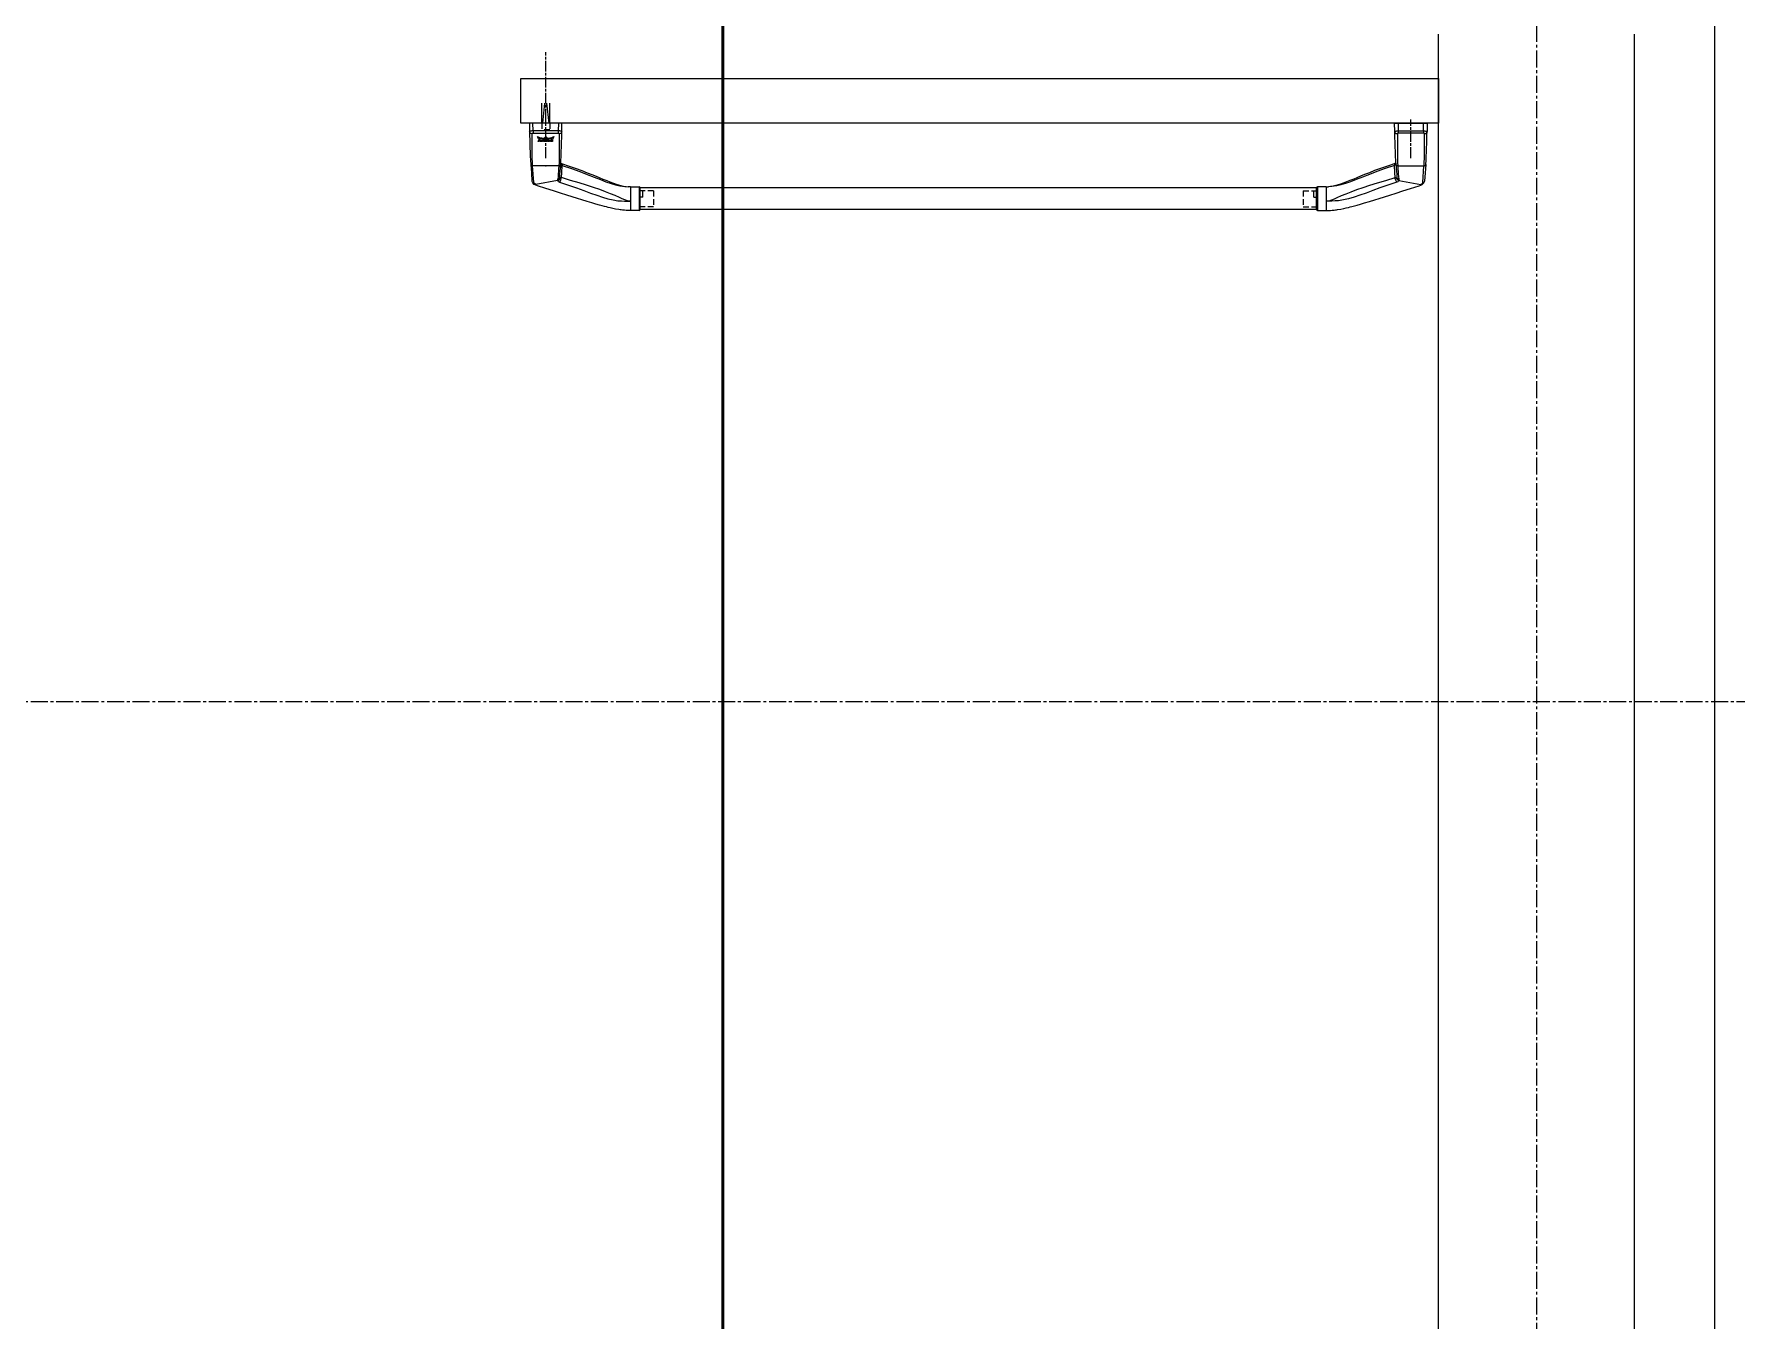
# Model space of a CAD drawing. Header units: millimetres. Extents: x -7155 to 483283, y -227682 to 148426.
# Drawn here: x 43914 to 45825, y 81505 to 82950 of the extents above; entities that cross this region are included whole.
import ezdxf

# ---------------------------------------------------------------- set-up
doc = ezdxf.new("R2010")
doc.units = ezdxf.units.MM
for name, pattern in [('CENTER2', [28.575, 19.05, -3.175, 3.175, -3.175]), ('CENTERLINE', [30, 12, -1.5, 3, -1.5, 12]), ('HIDDEN', [9.525, 6.35, -3.175])]:
    doc.linetypes.add(name, pattern=pattern)
doc.layers.add('АР_Двери_внутренние_антипаника', color=7, linetype='Continuous', lineweight=0)
doc.layers.add('АР_Тонкая', color=254, linetype='Continuous', lineweight=5)
for name, color, linetype, lineweight, true_color in [('АР_Оси_РД_100', 7, 'Continuous', 0, 0x525252), ('РД_Витраж_вн', 7, 'Continuous', 25, 0x148aff), ('РД_Оси_100', 7, 'Continuous', 0, 0x525252)]:
    doc.layers.add(name, color=color, linetype=linetype, lineweight=lineweight, true_color=true_color)

# ---------------------------------------------------------------- blocks, each defined once
blk = doc.blocks.new('СОШ_2200_АР_ОСИ_М100_28.05.24')
at = {"layer": 'АР_Оси_РД_100', "linetype": 'CENTER2'}
blk.add_line((119910, 82200), (-5954.958, 82200), dxfattribs=at)
blk.add_lwpolyline([(45530, 139938.679), (45600, 139538.679), (45600, -6163.457)], dxfattribs=at)

msp = doc.modelspace()

# ---------------------------------------------------------------- linework, layer by layer
at = {"color": 1, "lineweight": 50}
msp.add_lwpolyline([(29275, 90117.6), (28278, 90117.6), (28278, 71611), (44686.9, 71611), (44686.9, 90117.6)], dxfattribs=at)
at = {"layer": 'АР_Двери_внутренние_антипаника', "color": 18, "linetype": 'CENTERLINE', "true_color": 0x000000}
for p, q in [((44488, 82854), (44488, 82929.7)), ((44488, 82810.8), (44488, 82854)), ((45459, 82810.8), (45459, 82854))]:
    msp.add_line(p, q, dxfattribs=at)
at = {"layer": 'АР_Двери_внутренние_антипаника', "color": 18, "true_color": 0x000000}
for p, q in [((44460, 82850), (44460, 82900)), ((44460, 82900), (45490, 82900)), ((45490, 82900), (45490, 82850)), ((45490, 82850), (44460, 82850))]:
    msp.add_line(p, q, dxfattribs=at)
at = {"layer": 'АР_Двери_внутренние_антипаника', "color": 18, "linetype": 'Continuous', "true_color": 0x000000}
for p, q in [((44483.5, 82850), (44483.5, 82872.2)), ((44486.6, 82872.2), (44484.3, 82850)), ((44491.7, 82850), (44489.4, 82872.2)), ((44492.5, 82850), (44492.5, 82872.2)), ((44506.2, 82850), (44469.8, 82850)), ((44469.8, 82850), (44469.9, 82840.6)), ((44473.9, 82841.3), (44473.7, 82850)), ((44502.3, 82850), (44502.1, 82841.3)), ((44506.1, 82840.6), (44506.2, 82850)), ((45440.7, 82850), (45477.2, 82850)), ((45440.9, 82840.6), (45440.7, 82850)), ((45444.7, 82850), (45444.9, 82841.3)), ((45473.1, 82841.3), (45473.3, 82850)), ((45477.2, 82850), (45477.1, 82840.6)), ((44470.1, 82840.8), (44469.9, 82840.6)), ((44470.1, 82839.7), (44469.9, 82840.6)), ((44470.9, 82841), (44470.1, 82840.8)), ((44470.4, 82839.2), (44470.1, 82839.7)), ((44470.7, 82838.8), (44470.4, 82839.2)), ((44471.2, 82838.5), (44470.7, 82838.8)), ((44471.6, 82841.1), (44470.9, 82841)), ((44471.7, 82838.3), (44471.2, 82838.5)), ((44472.3, 82841.2), (44471.6, 82841.1)), ((44472.8, 82838.1), (44471.7, 82838.3)), ((44473.1, 82841.2), (44472.3, 82841.2)), ((44472.8, 82838.1), (44472.9, 82838.4)), ((44472.8, 82834.5), (44472.8, 82838.1)), ((44472.8, 82830.4), (44472.8, 82834.5)), ((44472.8, 82826.6), (44472.8, 82830.4)), ((44472.9, 82838.4), (44473.1, 82838.6)), ((44473.9, 82841.3), (44473.1, 82841.2)), ((44473.1, 82838.6), (44473.4, 82838.7)), ((44473.4, 82838.7), (44473.6, 82838.7)), ((44473.6, 82838.7), (44473.9, 82838.7)), ((44502.1, 82841.3), (44473.9, 82841.3)), ((44473.9, 82841.3), (44473.9, 82838.7)), ((44473.9, 82838.7), (44502.1, 82838.7)), ((44478.8, 82834.9), (44481, 82834)), ((44478.8, 82834.9), (44478.8, 82834.7)), ((44480.4, 82831.6), (44478.8, 82834.7)), ((44478.8, 82834.7), (44481, 82833.8)), ((44479.6, 82829.7), (44480.3, 82831.4)), ((44479.6, 82829.5), (44480.3, 82831.2)), ((44480.3, 82831.4), (44480.3, 82831.2)), ((44480.3, 82831.4), (44481.8, 82831.4)), ((44480.3, 82831.2), (44481.8, 82831.2)), ((44481.5, 82831.6), (44480.4, 82831.6)), ((44480.6, 82830.1), (44480.8, 82830.7)), ((44481.4, 82830.3), (44480.6, 82830.3)), ((44481.5, 82830.1), (44480.6, 82830.1)), ((44482.6, 82832.6), (44480.8, 82833.1)), ((44480.8, 82833.1), (44481.5, 82831.6)), ((44480.8, 82830.7), (44481.3, 82830.7)), ((44480.9, 82833), (44481.5, 82831.8)), ((44481, 82834), (44483.5, 82833.4)), ((44481, 82833.8), (44483.5, 82833.2)), ((44481.3, 82830.7), (44481.5, 82830.1)), ((44481.5, 82831.8), (44481.5, 82831.6)), ((44481.8, 82831.4), (44481.8, 82831.2)), ((44481.8, 82831.4), (44482.5, 82829.7)), ((44481.8, 82831.2), (44482.5, 82829.5)), ((44484.5, 82832.3), (44482.6, 82832.6)), ((44482.9, 82831.4), (44482.9, 82831.2)), ((44482.9, 82831.4), (44484.2, 82831.4)), ((44482.9, 82829.5), (44482.9, 82831.2)), ((44482.9, 82831.2), (44484.2, 82831.2)), ((44483.5, 82833.4), (44486.1, 82833.1)), ((44483.5, 82833.2), (44486.1, 82832.9)), ((44483.9, 82830.7), (44483.7, 82830.7)), ((44483.7, 82830.7), (44483.7, 82829.5)), ((44484.4, 82829.5), (44483.9, 82830.7)), ((44484.2, 82831.4), (44484.2, 82831.2)), ((44484.2, 82831.4), (44484.6, 82830.5)), ((44484.2, 82831.2), (44484.6, 82830.2)), ((44486.5, 82832.1), (44484.5, 82832.3)), ((44484.6, 82830.5), (44484.6, 82830.2)), ((44484.6, 82830.5), (44484.9, 82830.5)), ((44484.6, 82830.2), (44484.9, 82830.2)), ((44484.9, 82830.5), (44485.2, 82831.4)), ((44484.9, 82830.2), (44485.2, 82831.2)), ((44484.9, 82830.5), (44484.9, 82830.2)), ((44485.5, 82830.7), (44485, 82829.5)), ((44485.2, 82831.4), (44485.2, 82831.2)), ((44485.2, 82831.4), (44486.5, 82831.4)), ((44485.2, 82831.2), (44486.5, 82831.2)), ((44485.8, 82830.7), (44485.5, 82830.7)), ((44485.8, 82829.5), (44485.8, 82830.7)), ((44486.1, 82833.1), (44488, 82835)), ((44486.1, 82832.9), (44488, 82834.8)), ((44486.1, 82833.1), (44486.1, 82832.9)), ((44488, 82833.5), (44486.5, 82832.1)), ((44486.5, 82831.4), (44486.5, 82831.2)), ((44486.5, 82831.2), (44486.5, 82829.5)), ((44487, 82829.7), (44487.5, 82830.3)), ((44487, 82829.5), (44487.6, 82830.2)), ((44487.1, 82831.1), (44487.2, 82831.2)), ((44487.1, 82831), (44487.1, 82831.1)), ((44487.1, 82830.9), (44487.1, 82831)), ((44487.1, 82830.8), (44487.2, 82830.9)), ((44487.1, 82830.7), (44487.1, 82830.8)), ((44487.1, 82830.8), (44487.1, 82830.8)), ((44487.1, 82830.6), (44487.1, 82830.7)), ((44487.2, 82830.5), (44487.1, 82830.6)), ((44487.2, 82831.2), (44487.3, 82831.2)), ((44487.2, 82830.9), (44487.3, 82831)), ((44487.3, 82830.4), (44487.2, 82830.5)), ((44487.3, 82831.2), (44487.4, 82831.3)), ((44487.3, 82831), (44487.4, 82831.1)), ((44487.4, 82830.3), (44487.3, 82830.4)), ((44487.4, 82831.3), (44487.5, 82831.4)), ((44487.4, 82831.1), (44487.5, 82831.1)), ((44487.5, 82830.3), (44487.4, 82830.3)), ((44487.5, 82831.4), (44487.7, 82831.4)), ((44487.5, 82831.1), (44487.7, 82831.2)), ((44487.6, 82830.2), (44487.5, 82830.3)), ((44487.7, 82831.4), (44487.8, 82831.4)), ((44487.7, 82831.2), (44487.8, 82831.2)), ((44487.8, 82831.4), (44488, 82831.4)), ((44487.8, 82831.2), (44488, 82831.2)), ((44487.9, 82830.7), (44488, 82830.8)), ((44487.9, 82830.7), (44487.9, 82830.6)), ((44487.9, 82830.6), (44487.9, 82830.7)), ((44487.9, 82830.7), (44487.9, 82830.7)), ((44488, 82830.6), (44487.9, 82830.6)), ((44487.9, 82830.6), (44487.9, 82830.6)), ((44488.4, 82830.2), (44487.9, 82829.5)), ((44488, 82835), (44489.9, 82833.1)), ((44488, 82835), (44488, 82834.8)), ((44488, 82834.8), (44489.9, 82832.9)), ((44489.5, 82832.1), (44488, 82833.5)), ((44488, 82831.4), (44489.5, 82831.4)), ((44488, 82831.4), (44488, 82831.2)), ((44488, 82831.2), (44489.5, 82831.2)), ((44488, 82830.8), (44488.1, 82830.9)), ((44488, 82830.7), (44488, 82830.8)), ((44488, 82830.8), (44488, 82830.8)), ((44488, 82830.8), (44488, 82830.8)), ((44488, 82830.8), (44488, 82830.8)), ((44488, 82830.8), (44488, 82830.8)), ((44488.1, 82830.7), (44488, 82830.7)), ((44488, 82830.5), (44488, 82830.6)), ((44488.1, 82830.5), (44488, 82830.5)), ((44488, 82830.5), (44488, 82830.5)), ((44488.1, 82830.9), (44488.1, 82830.9)), ((44488.1, 82830.9), (44488.2, 82830.9)), ((44488.2, 82830.7), (44488.1, 82830.7)), ((44488.1, 82830.7), (44488.1, 82830.7)), ((44488.2, 82830.5), (44488.1, 82830.5)), ((44488.1, 82830.5), (44488.1, 82830.5)), ((44488.2, 82830.9), (44488.9, 82830.9)), ((44488.2, 82830.9), (44488.2, 82830.9)), ((44488.9, 82830.7), (44488.2, 82830.7)), ((44488.2, 82830.7), (44488.2, 82830.5)), ((44488.2, 82830.7), (44488.2, 82830.7)), ((44488.9, 82830.5), (44488.2, 82830.5)), ((44488.2, 82830.5), (44488.2, 82830.5)), ((44488.9, 82830.2), (44488.4, 82830.2)), ((44488.9, 82830.9), (44488.9, 82830.5)), ((44488.9, 82829.5), (44488.9, 82830.2)), ((44491.5, 82832.3), (44489.5, 82832.1)), ((44489.5, 82831.4), (44489.5, 82831.2)), ((44489.5, 82831.2), (44489.5, 82829.5)), ((44489.9, 82833.1), (44492.5, 82833.4)), ((44489.9, 82832.9), (44492.5, 82833.2)), ((44489.9, 82833.1), (44489.9, 82832.9)), ((44490.1, 82831.1), (44490.2, 82831.2)), ((44490.1, 82831), (44490.1, 82831.1)), ((44490.1, 82830.9), (44490.1, 82831)), ((44490.1, 82830.8), (44490.2, 82830.9)), ((44490.1, 82830.9), (44490.1, 82830.7)), ((44490.1, 82830.7), (44490.1, 82830.8)), ((44490.1, 82830.8), (44490.1, 82830.8)), ((44490.1, 82830), (44490.1, 82830.7)), ((44490.1, 82829.9), (44490.1, 82830)), ((44490.1, 82829.8), (44490.1, 82829.9)), ((44490.2, 82831.2), (44490.3, 82831.2)), ((44490.2, 82830.9), (44490.3, 82831)), ((44490.3, 82831.2), (44490.4, 82831.3)), ((44490.3, 82831), (44490.4, 82831.1)), ((44490.4, 82831.3), (44490.5, 82831.4)), ((44490.4, 82831.1), (44490.5, 82831.1)), ((44490.5, 82831.4), (44490.7, 82831.4)), ((44490.5, 82831.1), (44490.7, 82831.2)), ((44490.7, 82831.4), (44490.8, 82831.4)), ((44490.7, 82831.2), (44490.8, 82831.2)), ((44490.8, 82831.4), (44491, 82831.4)), ((44490.8, 82831.2), (44491, 82831.2)), ((44490.8, 82830.6), (44490.8, 82830.7)), ((44490.8, 82830.7), (44490.8, 82830.7)), ((44490.8, 82830.7), (44490.9, 82830.7)), ((44490.8, 82830.1), (44490.8, 82830.6)), ((44490.8, 82830.3), (44490.8, 82830.1)), ((44490.8, 82830.2), (44490.8, 82830.3)), ((44490.9, 82830.2), (44490.8, 82830.2)), ((44490.8, 82830.2), (44490.8, 82830.2)), ((44490.8, 82830), (44490.8, 82830.1)), ((44490.9, 82829.9), (44490.8, 82830)), ((44490.8, 82830), (44490.8, 82830)), ((44490.9, 82830.7), (44490.9, 82830.8)), ((44490.9, 82830.8), (44491, 82830.8)), ((44490.9, 82830.1), (44490.9, 82830.2)), ((44491, 82830.1), (44490.9, 82830.1)), ((44491, 82829.9), (44490.9, 82829.9)), ((44490.9, 82829.9), (44490.9, 82829.9)), ((44491, 82831.4), (44491, 82831.2)), ((44491, 82831.4), (44491.6, 82831.4)), ((44491, 82831.2), (44491.6, 82831.2)), ((44491, 82830.8), (44491.1, 82830.8)), ((44491.1, 82830.1), (44491, 82830.1)), ((44491, 82830.1), (44491, 82830.1)), ((44491.1, 82829.8), (44491, 82829.9)), ((44491, 82829.9), (44491, 82829.9)), ((44491.1, 82830.8), (44491.2, 82830.9)), ((44491.1, 82830.8), (44491.1, 82830.8)), ((44491.2, 82830.1), (44491.1, 82830.1)), ((44491.1, 82830.1), (44491.1, 82830.1)), ((44491.1, 82829.8), (44491.1, 82829.8)), ((44491.2, 82830.9), (44491.4, 82830.9)), ((44491.2, 82830.1), (44491.2, 82829.8)), ((44491.4, 82830.1), (44491.2, 82830.1)), ((44491.4, 82830.9), (44491.5, 82830.8)), ((44491.4, 82830.1), (44491.4, 82829.8)), ((44491.5, 82830.1), (44491.4, 82830.1)), ((44493.4, 82832.6), (44491.5, 82832.3)), ((44491.5, 82830.8), (44491.5, 82830.8)), ((44491.5, 82830.8), (44491.6, 82830.8)), ((44491.6, 82830.1), (44491.5, 82830.1)), ((44491.6, 82829.8), (44491.5, 82829.8)), ((44491.6, 82831.4), (44491.6, 82831.2)), ((44491.6, 82831.4), (44491.8, 82831.4)), ((44491.6, 82831.2), (44491.8, 82831.2)), ((44491.6, 82830.8), (44491.7, 82830.8)), ((44491.7, 82830.1), (44491.6, 82830.1)), ((44491.6, 82830.1), (44491.6, 82830.1)), ((44491.7, 82829.9), (44491.6, 82829.9)), ((44491.6, 82829.9), (44491.6, 82829.8)), ((44491.7, 82830.8), (44491.7, 82830.8)), ((44491.7, 82830.8), (44491.7, 82830.7)), ((44491.7, 82830.7), (44491.8, 82830.7)), ((44491.8, 82830.2), (44491.7, 82830.2)), ((44491.7, 82830.2), (44491.7, 82830.1)), ((44491.8, 82830), (44491.7, 82829.9)), ((44491.7, 82829.9), (44491.7, 82829.9)), ((44491.8, 82831.4), (44492, 82831.4)), ((44491.8, 82831.2), (44492, 82831.2)), ((44491.8, 82830.7), (44491.8, 82830.7)), ((44491.8, 82830.7), (44491.8, 82830.6)), ((44491.8, 82830.6), (44491.8, 82830.1)), ((44491.8, 82830.3), (44491.8, 82830.2)), ((44491.8, 82830.2), (44491.8, 82830.2)), ((44491.8, 82830.1), (44491.8, 82830)), ((44491.8, 82830), (44491.8, 82830)), ((44492, 82831.4), (44492.1, 82831.3)), ((44492, 82831.2), (44492.1, 82831.1)), ((44492.1, 82831.3), (44492.3, 82831.3)), ((44492.1, 82831.1), (44492.3, 82831)), ((44492.3, 82831.3), (44492.4, 82831.2)), ((44492.3, 82831), (44492.4, 82831)), ((44492.4, 82831.2), (44492.5, 82831.1)), ((44492.4, 82831), (44492.5, 82830.9)), ((44492.5, 82833.4), (44495, 82834)), ((44492.5, 82833.2), (44495, 82833.8)), ((44492.5, 82831.1), (44492.5, 82831)), ((44492.5, 82831), (44492.6, 82830.9)), ((44492.5, 82830.9), (44492.5, 82830.8)), ((44492.5, 82830.8), (44492.6, 82830.7)), ((44492.6, 82830), (44492.5, 82829.9)), ((44492.5, 82829.9), (44492.5, 82829.8)), ((44492.6, 82830.9), (44492.6, 82830.7)), ((44492.6, 82830.7), (44492.6, 82830)), ((44493.1, 82831.1), (44493.2, 82831.2)), ((44493.1, 82831), (44493.1, 82831.1)), ((44493.1, 82830.9), (44493.1, 82831)), ((44493.1, 82830.9), (44493.1, 82830.7)), ((44493.1, 82830.8), (44493.2, 82830.9)), ((44493.1, 82830.7), (44493.1, 82830.8)), ((44493.1, 82830.8), (44493.1, 82830.8)), ((44493.1, 82830), (44493.1, 82830.7)), ((44493.1, 82829.9), (44493.1, 82830)), ((44493.1, 82829.8), (44493.1, 82829.9)), ((44493.2, 82831.2), (44493.3, 82831.2)), ((44493.2, 82830.9), (44493.3, 82831)), ((44493.3, 82831.2), (44493.4, 82831.3)), ((44493.3, 82831), (44493.4, 82831.1)), ((44495.2, 82833.1), (44493.4, 82832.6)), ((44493.4, 82831.3), (44493.6, 82831.4)), ((44493.4, 82831.1), (44493.6, 82831.1)), ((44493.6, 82831.4), (44493.7, 82831.4)), ((44493.6, 82831.1), (44493.7, 82831.2)), ((44493.7, 82831.4), (44493.9, 82831.4)), ((44493.7, 82831.2), (44493.9, 82831.2)), ((44493.7, 82830.6), (44493.7, 82830.7)), ((44493.7, 82830.7), (44493.8, 82830.7)), ((44493.7, 82830.1), (44493.7, 82830.6)), ((44493.7, 82830.3), (44493.7, 82830.1)), ((44493.7, 82830.2), (44493.7, 82830.3)), ((44493.8, 82830.2), (44493.7, 82830.2)), ((44493.7, 82830), (44493.7, 82830.1)), ((44493.8, 82830), (44493.7, 82830)), ((44493.8, 82830.7), (44493.9, 82830.8)), ((44493.8, 82830.7), (44493.8, 82830.7)), ((44493.8, 82830.1), (44493.8, 82830.2)), ((44493.8, 82830.2), (44493.8, 82830.2)), ((44493.9, 82830.1), (44493.8, 82830.1)), ((44493.8, 82829.9), (44493.8, 82830)), ((44493.9, 82829.9), (44493.8, 82829.9)), ((44493.8, 82829.9), (44493.8, 82829.9)), ((44493.9, 82831.4), (44494, 82831.4)), ((44493.9, 82831.2), (44494, 82831.2)), ((44493.9, 82830.8), (44493.9, 82830.8)), ((44493.9, 82830.8), (44494, 82830.8)), ((44494, 82830.1), (44493.9, 82830.1)), ((44493.9, 82830.1), (44493.9, 82830.1)), ((44494, 82829.8), (44493.9, 82829.9)), ((44493.9, 82829.9), (44493.9, 82829.9)), ((44494, 82831.4), (44495.6, 82831.4)), ((44494, 82831.4), (44494, 82831.2)), ((44494, 82831.2), (44495.6, 82831.2)), ((44494, 82830.8), (44494.1, 82830.8)), ((44494.1, 82830.1), (44494, 82830.1)), ((44494.1, 82829.8), (44494, 82829.8)), ((44494.1, 82830.9), (44494.8, 82830.9)), ((44494.1, 82830.8), (44494.1, 82830.9)), ((44494.8, 82830.1), (44494.1, 82830.1)), ((44494.1, 82830.1), (44494.1, 82829.8)), ((44494.1, 82830.1), (44494.1, 82830.1)), ((44494.5, 82831.6), (44495.2, 82833.1)), ((44494.5, 82831.8), (44495.1, 82833)), ((44494.5, 82831.8), (44494.5, 82831.6)), ((44495.6, 82831.6), (44494.5, 82831.6)), ((44494.8, 82830.9), (44494.8, 82829.8)), ((44495, 82834), (44497.2, 82834.9)), ((44495, 82833.8), (44497.2, 82834.7)), ((44497.2, 82834.7), (44495.6, 82831.6)), ((44495.6, 82831.4), (44495.6, 82831.2)), ((44495.6, 82831.2), (44495.6, 82829.5)), ((44497.2, 82834.9), (44497.2, 82834.7)), ((44502.1, 82841.3), (44502.1, 82838.7)), ((44502.9, 82841.2), (44502.1, 82841.3)), ((44502.1, 82838.7), (44502.4, 82838.7)), ((44502.4, 82838.7), (44502.6, 82838.7)), ((44502.6, 82838.7), (44502.7, 82838.6)), ((44502.7, 82838.6), (44502.9, 82838.6)), ((44503.7, 82841.2), (44502.9, 82841.2)), ((44502.9, 82838.6), (44503.1, 82838.4)), ((44503.1, 82838.4), (44503.2, 82838.1)), ((44504.3, 82838.3), (44503.2, 82838.1)), ((44503.2, 82838.1), (44503.2, 82834.5)), ((44503.2, 82834.5), (44503.2, 82830.2)), ((44503.2, 82830.2), (44503.2, 82826.4)), ((44504.4, 82841.1), (44503.7, 82841.2)), ((44504.8, 82838.5), (44504.3, 82838.3)), ((44505, 82841), (44504.4, 82841.1)), ((44505.3, 82838.8), (44504.8, 82838.5)), ((44504.9, 82805.1), (44506.1, 82836.3)), ((44505.9, 82840.8), (44505, 82841)), ((44505.6, 82839.2), (44505.3, 82838.8)), ((44505.9, 82839.7), (44505.6, 82839.2)), ((44506.1, 82840.6), (44505.9, 82840.8)), ((44506.1, 82840.6), (44505.9, 82839.7)), ((44506.1, 82838.5), (44506.1, 82840.6)), ((44506.1, 82836.3), (44506.1, 82838.5)), ((45440.9, 82840.6), (45441.1, 82840.8)), ((45440.9, 82838.5), (45440.9, 82840.6)), ((45440.9, 82840.6), (45441.1, 82839.7)), ((45440.9, 82836.3), (45440.9, 82838.5)), ((45442.1, 82805.1), (45440.9, 82836.3)), ((45441.1, 82840.8), (45442, 82841)), ((45441.1, 82839.7), (45441.4, 82839.2)), ((45441.4, 82839.2), (45441.7, 82838.8)), ((45441.7, 82838.8), (45442.2, 82838.5)), ((45442, 82841), (45442.6, 82841.1)), ((45442.2, 82838.5), (45442.7, 82838.3)), ((45442.6, 82841.1), (45443.3, 82841.2)), ((45442.7, 82838.3), (45443.8, 82838.1)), ((45443.3, 82841.2), (45444.1, 82841.2)), ((45443.9, 82838.4), (45443.8, 82838.1)), ((45443.8, 82838.1), (45443.8, 82834.5)), ((45443.8, 82834.5), (45443.8, 82830.2)), ((45443.8, 82830.2), (45443.8, 82826.4)), ((45444.1, 82838.6), (45443.9, 82838.4)), ((45444.1, 82841.2), (45444.9, 82841.3)), ((45444.3, 82838.6), (45444.1, 82838.6)), ((45444.4, 82838.7), (45444.3, 82838.6)), ((45444.6, 82838.7), (45444.4, 82838.7)), ((45444.9, 82838.7), (45444.6, 82838.7)), ((45444.9, 82841.3), (45473.1, 82841.3)), ((45444.9, 82841.3), (45444.9, 82838.7)), ((45473.1, 82838.7), (45444.9, 82838.7)), ((45473.1, 82841.3), (45473.1, 82838.7)), ((45473.1, 82841.3), (45473.9, 82841.2)), ((45473.4, 82838.7), (45473.1, 82838.7)), ((45473.6, 82838.7), (45473.4, 82838.7)), ((45473.9, 82838.6), (45473.6, 82838.7)), ((45473.9, 82841.2), (45474.7, 82841.2)), ((45474.1, 82838.4), (45473.9, 82838.6)), ((45474.2, 82838.1), (45474.1, 82838.4)), ((45474.2, 82838.1), (45475.3, 82838.3)), ((45474.2, 82834.5), (45474.2, 82838.1)), ((45474.2, 82830.4), (45474.2, 82834.5)), ((45474.2, 82826.6), (45474.2, 82830.4)), ((45474.7, 82841.2), (45475.4, 82841.1)), ((45475.3, 82838.3), (45475.8, 82838.5)), ((45475.4, 82841.1), (45476.1, 82841)), ((45475.8, 82838.5), (45476.3, 82838.8)), ((45476.1, 82841), (45476.9, 82840.8)), ((45476.3, 82838.8), (45476.6, 82839.2)), ((45476.6, 82839.2), (45476.9, 82839.7)), ((45476.9, 82840.8), (45477.1, 82840.6)), ((45476.9, 82839.7), (45477.1, 82840.6)), ((44472.8, 82821.9), (44472.8, 82826.6)), ((44472.8, 82818), (44472.8, 82821.9)), ((44472.8, 82813.8), (44472.8, 82818)), ((44472.9, 82810.1), (44472.8, 82813.8)), ((44479.6, 82829.7), (44479.6, 82829.5)), ((44480.4, 82829.5), (44479.6, 82829.5)), ((44480.5, 82829.8), (44480.4, 82829.5)), ((44481.6, 82829.8), (44480.5, 82829.8)), ((44481.7, 82829.5), (44481.6, 82829.8)), ((44482.5, 82829.5), (44481.7, 82829.5)), ((44482.5, 82829.7), (44482.5, 82829.5)), ((44483.7, 82829.5), (44482.9, 82829.5)), ((44485, 82829.5), (44484.4, 82829.5)), ((44486.5, 82829.5), (44485.8, 82829.5)), ((44487, 82829.7), (44487, 82829.5)), ((44487.9, 82829.5), (44487, 82829.5)), ((44489.5, 82829.5), (44488.9, 82829.5)), ((44490.2, 82829.7), (44490.1, 82829.8)), ((44490.3, 82829.6), (44490.2, 82829.7)), ((44490.5, 82829.6), (44490.3, 82829.6)), ((44490.6, 82829.5), (44490.5, 82829.6)), ((44490.8, 82829.5), (44490.6, 82829.5)), ((44491, 82829.5), (44490.8, 82829.5)), ((44491.6, 82829.5), (44491, 82829.5)), ((44491.2, 82829.8), (44491.1, 82829.8)), ((44491.4, 82829.8), (44491.2, 82829.8)), ((44491.5, 82829.8), (44491.4, 82829.8)), ((44491.8, 82829.5), (44491.6, 82829.5)), ((44491.9, 82829.5), (44491.8, 82829.5)), ((44492.1, 82829.5), (44491.9, 82829.5)), ((44492.2, 82829.6), (44492.1, 82829.5)), ((44492.3, 82829.7), (44492.2, 82829.6)), ((44492.4, 82829.7), (44492.3, 82829.7)), ((44492.5, 82829.8), (44492.4, 82829.7)), ((44493.2, 82829.7), (44493.1, 82829.8)), ((44493.4, 82829.6), (44493.2, 82829.7)), ((44493.5, 82829.6), (44493.4, 82829.6)), ((44493.7, 82829.5), (44493.5, 82829.6)), ((44493.8, 82829.5), (44493.7, 82829.5)), ((44494, 82829.5), (44493.8, 82829.5)), ((44495.6, 82829.5), (44494, 82829.5)), ((44494.8, 82829.8), (44494.1, 82829.8)), ((44494.1, 82829.8), (44494.1, 82829.8)), ((44503.2, 82811.5), (44503.1, 82808.4)), ((44503.2, 82826.4), (44503.2, 82821.6)), ((44503.2, 82821.6), (44503.2, 82817.7)), ((44503.2, 82817.7), (44503.2, 82814.4)), ((44503.2, 82814.4), (44503.2, 82811.5)), ((45443.8, 82826.4), (45443.8, 82821.6)), ((45443.8, 82821.6), (45443.8, 82817.7)), ((45443.8, 82817.7), (45443.8, 82814.4)), ((45443.8, 82814.4), (45443.8, 82811.5)), ((45443.8, 82811.5), (45443.9, 82808.4)), ((45474.1, 82810.1), (45474.2, 82813.8)), ((45474.2, 82821.9), (45474.2, 82826.6)), ((45474.2, 82818), (45474.2, 82821.9)), ((45474.2, 82813.8), (45474.2, 82818)), ((44471.2, 82803.7), (44471.3, 82803.1)), ((44471.3, 82803.1), (44471.8, 82802.5)), ((44471.4, 82803), (44471.9, 82794.2)), ((44471.5, 82801.2), (44471.5, 82801.5)), ((44471.8, 82802.5), (44472.4, 82802.2)), ((44471.9, 82794.2), (44472.6, 82784.9)), ((44472.4, 82802.2), (44473.2, 82802.1)), ((44473, 82806.1), (44472.9, 82810.1)), ((44473.2, 82802.1), (44473, 82806.1)), ((44502.8, 82802.1), (44473.2, 82802.1)), ((44502.7, 82802.1), (44473.3, 82802.1)), ((44474.6, 82783.3), (44473.3, 82802.1)), ((44502.1, 82793), (44501.9, 82790.1)), ((44502.3, 82795.8), (44502.1, 82793)), ((44502.5, 82798.7), (44502.3, 82795.8)), ((44502.7, 82802.1), (44502.5, 82798.7)), ((44503, 82802.1), (44502.7, 82802.1)), ((44503, 82805.3), (44502.8, 82802.1)), ((44502.8, 82802.1), (44503.6, 82802.2)), ((44503.1, 82808.4), (44503, 82805.3)), ((44503.1, 82802.1), (44503, 82802.1)), ((44503.6, 82802.2), (44504.2, 82802.5)), ((44504.2, 82802.5), (44504.7, 82803.1)), ((44504.4, 82799.7), (44504.4, 82799.6)), ((44504.6, 82799.7), (44504.4, 82799.7)), ((44504.4, 82799.6), (44504.4, 82799)), ((44504.4, 82799), (44504.4, 82799.1)), ((44504.8, 82802.9), (44504.6, 82802.9)), ((44504.7, 82801.3), (44504.6, 82800.3)), ((44504.6, 82800.3), (44504.6, 82799.8)), ((44504.6, 82799.8), (44504.6, 82799.8)), ((44504.7, 82803.1), (44504.8, 82803.7)), ((44504.8, 82802.9), (44504.7, 82801.3)), ((44504.8, 82803.7), (44504.9, 82805.1)), ((44504.9, 82804.9), (44504.8, 82802.9)), ((44504.9, 82805.1), (44505.6, 82804.7)), ((44504.9, 82804.7), (44505, 82804.1)), ((44505, 82804.1), (44505.1, 82804)), ((44505.1, 82804), (44505.3, 82803.8)), ((44505.3, 82803.8), (44505.4, 82803.6)), ((44505.4, 82803.6), (44505.7, 82803.1)), ((44505.6, 82804.7), (44514.3, 82801.8)), ((44505.6, 82804.7), (44505.9, 82804.5)), ((44505.7, 82803.1), (44506.3, 82802.5)), ((44505.7, 82788.8), (44506.1, 82794.5)), ((44505.9, 82804.5), (44506.2, 82804.1)), ((44506.1, 82794.5), (44506.5, 82801.9)), ((44506.2, 82804.1), (44506.4, 82803.6)), ((44506.3, 82802.5), (44506.5, 82802.4)), ((44506.4, 82803.6), (44506.5, 82802.4)), ((44506.5, 82802.4), (44516.8, 82799)), ((44506.5, 82801.9), (44506.5, 82802.4)), ((44514.3, 82801.8), (44522, 82799.1)), ((44516.8, 82799), (44526.2, 82795.6)), ((44522, 82799.1), (44528.7, 82796.6)), ((44526.2, 82795.6), (44534.6, 82792.4)), ((44528.7, 82796.6), (44534.6, 82794.3)), ((44534.6, 82794.3), (44539.9, 82792.2)), ((44534.6, 82792.4), (44542.3, 82789.4)), ((44539.9, 82792.2), (44544.5, 82790.3)), ((45407.1, 82792.2), (45402.5, 82790.3)), ((45412.4, 82792.4), (45404.7, 82789.4)), ((45412.4, 82794.3), (45407.1, 82792.2)), ((45418.3, 82796.6), (45412.4, 82794.3)), ((45420.8, 82795.6), (45412.4, 82792.4)), ((45425, 82799.1), (45418.3, 82796.6)), ((45430.2, 82799), (45420.8, 82795.6)), ((45432.7, 82801.8), (45425, 82799.1)), ((45440.5, 82802.4), (45430.2, 82799)), ((45441.4, 82804.7), (45432.7, 82801.8)), ((45440.6, 82803.6), (45440.5, 82802.4)), ((45440.7, 82802.5), (45440.5, 82802.4)), ((45440.5, 82801.9), (45440.5, 82802.4)), ((45440.9, 82794.5), (45440.5, 82801.9)), ((45440.8, 82804.1), (45440.6, 82803.6)), ((45441.3, 82803.1), (45440.7, 82802.5)), ((45441.1, 82804.5), (45440.8, 82804.1)), ((45441.3, 82788.8), (45440.9, 82794.5)), ((45441.4, 82804.7), (45441.1, 82804.5)), ((45441.6, 82803.6), (45441.3, 82803.1)), ((45442.1, 82805.1), (45441.4, 82804.7)), ((45441.7, 82803.8), (45441.6, 82803.6)), ((45441.9, 82804), (45441.7, 82803.8)), ((45442, 82804.1), (45441.9, 82804)), ((45442.1, 82804.7), (45442, 82804.1)), ((45442.2, 82803.7), (45442.1, 82805.1)), ((45442.1, 82804.9), (45442.2, 82802.9)), ((45442.3, 82803.1), (45442.2, 82803.7)), ((45442.2, 82802.9), (45442.3, 82801.3)), ((45442.2, 82802.9), (45442.4, 82802.9)), ((45442.8, 82802.5), (45442.3, 82803.1)), ((45442.3, 82801.3), (45442.4, 82800.3)), ((45442.4, 82800.3), (45442.4, 82799.8)), ((45442.4, 82799.8), (45442.4, 82799.8)), ((45442.4, 82799.7), (45442.6, 82799.7)), ((45442.6, 82799.7), (45442.6, 82799.6)), ((45442.6, 82799.6), (45442.6, 82799)), ((45442.6, 82799), (45442.6, 82799.1)), ((45443.4, 82802.2), (45442.8, 82802.5)), ((45444.2, 82802.1), (45443.4, 82802.2)), ((45443.9, 82808.4), (45444, 82805.3)), ((45443.9, 82802.1), (45444, 82802.1)), ((45444, 82805.3), (45444.2, 82802.1)), ((45444, 82802.1), (45444.3, 82802.1)), ((45444.2, 82802.1), (45473.8, 82802.1)), ((45444.3, 82802.1), (45473.7, 82802.1)), ((45444.3, 82802.1), (45444.5, 82798.7)), ((45444.5, 82798.7), (45444.7, 82795.8)), ((45444.7, 82795.8), (45444.9, 82793)), ((45444.9, 82793), (45445.1, 82790.1)), ((45472.4, 82783.3), (45473.7, 82802.1)), ((45473.8, 82802.1), (45474, 82806.1)), ((45474.6, 82802.2), (45473.8, 82802.1)), ((45474, 82806.1), (45474.1, 82810.1)), ((45475.1, 82794.2), (45474.4, 82784.9)), ((45475.2, 82802.5), (45474.6, 82802.2)), ((45475.6, 82803), (45475.1, 82794.2)), ((45475.7, 82803.1), (45475.2, 82802.5)), ((45475.5, 82801.2), (45475.5, 82801.5)), ((45475.8, 82803.7), (45475.7, 82803.1)), ((44472.7, 82784.6), (44472.6, 82784.9)), ((44472.8, 82784.3), (44472.7, 82784.6)), ((44473.2, 82783.8), (44472.8, 82784.3)), ((44473.4, 82782.8), (44472.8, 82784.3)), ((44473.9, 82783.4), (44473.2, 82783.8)), ((44475.2, 82781.1), (44473.4, 82782.8)), ((44474.6, 82783.3), (44473.9, 82783.4)), ((44474.8, 82782.7), (44474.6, 82783.3)), ((44475.4, 82782), (44474.8, 82782.7)), ((44476.9, 82780.2), (44475.2, 82781.1)), ((44475.3, 82781), (44475.3, 82781.1)), ((44476.1, 82780.8), (44475.3, 82781)), ((44476.9, 82780.9), (44475.4, 82782)), ((44476.9, 82780.9), (44476.1, 82780.8)), ((44501.4, 82785.6), (44476.9, 82780.9)), ((44478.8, 82779.6), (44476.9, 82780.2)), ((44488.3, 82776.6), (44478.8, 82779.6)), ((44496.9, 82773.9), (44488.3, 82776.6)), ((44504.7, 82771.4), (44496.9, 82773.9)), ((44501.4, 82786.5), (44501.3, 82786)), ((44501.3, 82786), (44501.3, 82785.8)), ((44501.3, 82785.8), (44501.4, 82785.6)), ((44501.6, 82786.9), (44501.4, 82786.5)), ((44501.4, 82785.6), (44502.4, 82786)), ((44501.4, 82785.6), (44502.2, 82784.7)), ((44501.7, 82787.1), (44501.6, 82787)), ((44501.6, 82787), (44501.6, 82786.9)), ((44501.6, 82786.9), (44501.6, 82786.9)), ((44501.6, 82786.9), (44501.6, 82786.9)), ((44501.6, 82786.9), (44501.6, 82786.9)), ((44501.6, 82786.9), (44501.6, 82786.9)), ((44501.6, 82786.9), (44501.6, 82786.9)), ((44501.6, 82786.9), (44501.6, 82786.9)), ((44501.6, 82786.9), (44501.6, 82786.9)), ((44501.6, 82786.9), (44501.6, 82786.9)), ((44501.6, 82786.9), (44501.6, 82786.9)), ((44501.6, 82786.9), (44501.6, 82786.9)), ((44501.6, 82786.9), (44501.6, 82786.9)), ((44501.6, 82786.9), (44501.6, 82786.9)), ((44501.6, 82786.9), (44501.6, 82786.9)), ((44501.9, 82790.1), (44501.7, 82787.2)), ((44501.7, 82787.2), (44502.4, 82787.3)), ((44501.7, 82787.2), (44501.7, 82787.1)), ((44502.2, 82784.7), (44502.7, 82784.2)), ((44502.4, 82787.3), (44503.1, 82787.7)), ((44502.4, 82786), (44503.3, 82786.8)), ((44502.7, 82784.2), (44503.6, 82783.8)), ((44503.1, 82787.7), (44503.5, 82788.2)), ((44503.3, 82786.8), (44503.9, 82787.8)), ((44503.5, 82788.2), (44503.7, 82788.8)), ((44503.6, 82783.8), (44504.3, 82784.6)), ((44503.6, 82783.8), (44513.7, 82780.5)), ((44503.8, 82788.8), (44503.7, 82788.7)), ((44503.7, 82788.7), (44503.7, 82788.8)), ((44504, 82788.8), (44503.8, 82788.8)), ((44503.9, 82787.8), (44504.2, 82788.7)), ((44504.1, 82788.8), (44504, 82788.8)), ((44504.2, 82788.7), (44504.1, 82788.8)), ((44504.3, 82788.6), (44504.2, 82788.7)), ((44504.8, 82788.7), (44504.3, 82788.6)), ((44504.3, 82784.6), (44505, 82785.9)), ((44505.2, 82788.8), (44504.8, 82788.7)), ((44505, 82785.9), (44505.5, 82787.4)), ((44505.4, 82788.8), (44505.2, 82788.8)), ((44505.7, 82788.8), (44505.4, 82788.8)), ((44505.5, 82787.4), (44505.7, 82788.8)), ((44516, 82785.6), (44505.7, 82788.8)), ((44505.7, 82788.8), (44505.7, 82788.8)), ((44513.7, 82780.5), (44522.7, 82777.2)), ((44525.4, 82782.8), (44516, 82785.6)), ((44522.7, 82777.2), (44530.8, 82774.2)), ((44533.9, 82780.3), (44525.4, 82782.8)), ((44530.8, 82774.2), (44538.3, 82771.4)), ((44541.6, 82777.8), (44533.9, 82780.3)), ((44548.6, 82775.3), (44541.6, 82777.8)), ((44542.3, 82789.4), (44549.3, 82786.6)), ((44544.5, 82790.3), (44548.6, 82788.6)), ((44548.6, 82788.6), (44552.2, 82787.1)), ((44555, 82773), (44548.6, 82775.3)), ((44549.3, 82786.6), (44555.6, 82784.2)), ((44552.2, 82787.1), (44556.5, 82785.4)), ((44560.8, 82770.7), (44555, 82773)), ((44555.6, 82784.2), (44561.4, 82782.2)), ((44556.5, 82785.4), (44560.1, 82784)), ((44560.1, 82784), (44563.9, 82782.6)), ((44561.4, 82782.2), (44566.5, 82780.7)), ((44563.9, 82782.6), (44568.1, 82781.2)), ((44566.5, 82780.7), (44571.1, 82779.7)), ((44568.1, 82781.2), (44572.4, 82780)), ((44571.1, 82779.7), (44574.2, 82779.3)), ((44572.4, 82780), (44576.9, 82778.9)), ((44574.2, 82779.3), (44577.1, 82778.9)), ((44576.7, 82779), (44578.2, 82778.7)), ((44578.2, 82778.7), (44580.6, 82778.4)), ((44583, 82778.3), (44580.6, 82778.4)), ((44583, 82778.3), (44593, 82778.3)), ((44583, 82778.3), (44583, 82778.2)), ((44583, 82778.2), (44583, 82762.5)), ((44593, 82778.3), (44593, 82762.5)), ((44594, 82763.1), (44594, 82777.3)), ((45353, 82777.3), (44594, 82777.3)), ((45353, 82763.1), (45353, 82777.3)), ((45354, 82778.3), (45354, 82762.5)), ((45364, 82778.3), (45354, 82778.3)), ((45364, 82778.3), (45366.4, 82778.4)), ((45364, 82778.3), (45364, 82778.2)), ((45364, 82778.2), (45364, 82762.5)), ((45368.8, 82778.7), (45366.4, 82778.4)), ((45370.3, 82779), (45368.8, 82778.7)), ((45372.8, 82779.3), (45369.9, 82778.9)), ((45374.6, 82780), (45370.1, 82778.9)), ((45375.9, 82779.7), (45372.8, 82779.3)), ((45378.9, 82781.2), (45374.6, 82780)), ((45380.5, 82780.7), (45375.9, 82779.7)), ((45383.1, 82782.6), (45378.9, 82781.2)), ((45385.6, 82782.2), (45380.5, 82780.7)), ((45386.9, 82784), (45383.1, 82782.6)), ((45391.4, 82784.2), (45385.6, 82782.2)), ((45386.2, 82770.7), (45392, 82773)), ((45390.5, 82785.4), (45386.9, 82784)), ((45394.8, 82787.1), (45390.5, 82785.4)), ((45397.7, 82786.6), (45391.4, 82784.2)), ((45392, 82773), (45398.4, 82775.3)), ((45398.4, 82788.6), (45394.8, 82787.1)), ((45404.7, 82789.4), (45397.7, 82786.6)), ((45402.5, 82790.3), (45398.4, 82788.6)), ((45398.4, 82775.3), (45405.4, 82777.8)), ((45405.4, 82777.8), (45413.1, 82780.3)), ((45416.2, 82774.2), (45408.7, 82771.4)), ((45413.1, 82780.3), (45421.6, 82782.8)), ((45424.3, 82777.2), (45416.2, 82774.2)), ((45421.6, 82782.8), (45431, 82785.6)), ((45433.3, 82780.5), (45424.3, 82777.2)), ((45431, 82785.6), (45441.3, 82788.8)), ((45443.4, 82783.8), (45433.3, 82780.5)), ((45441.3, 82788.8), (45441.3, 82788.8)), ((45441.5, 82787.4), (45441.3, 82788.8)), ((45441.3, 82788.8), (45441.6, 82788.8)), ((45442, 82785.9), (45441.5, 82787.4)), ((45441.6, 82788.8), (45441.8, 82788.8)), ((45441.8, 82788.8), (45442.2, 82788.7)), ((45442.7, 82784.6), (45442, 82785.9)), ((45442.2, 82788.7), (45442.7, 82788.6)), ((45442.3, 82771.4), (45450.1, 82773.9)), ((45442.7, 82788.6), (45442.8, 82788.7)), ((45443.4, 82783.8), (45442.7, 82784.6)), ((45442.8, 82788.7), (45442.9, 82788.8)), ((45443.1, 82787.8), (45442.8, 82788.7)), ((45442.9, 82788.8), (45443, 82788.8)), ((45443, 82788.8), (45443.2, 82788.8)), ((45443.7, 82786.8), (45443.1, 82787.8)), ((45443.2, 82788.8), (45443.3, 82788.7)), ((45443.5, 82788.2), (45443.3, 82788.8)), ((45443.3, 82788.7), (45443.3, 82788.8)), ((45444.3, 82784.2), (45443.4, 82783.8)), ((45443.9, 82787.7), (45443.5, 82788.2)), ((45444.6, 82786), (45443.7, 82786.8)), ((45444.6, 82787.3), (45443.9, 82787.7)), ((45444.8, 82784.7), (45444.3, 82784.2)), ((45445.3, 82787.2), (45444.6, 82787.3)), ((45445.6, 82785.6), (45444.6, 82786)), ((45445.6, 82785.6), (45444.8, 82784.7)), ((45445.1, 82790.1), (45445.3, 82787.2)), ((45445.3, 82787.2), (45445.3, 82787.1)), ((45445.3, 82787.1), (45445.4, 82787)), ((45445.4, 82787), (45445.4, 82786.9)), ((45445.4, 82786.9), (45445.4, 82786.9)), ((45445.4, 82786.9), (45445.4, 82786.9)), ((45445.4, 82786.9), (45445.4, 82786.9)), ((45445.4, 82786.9), (45445.4, 82786.9)), ((45445.4, 82786.9), (45445.4, 82786.9)), ((45445.4, 82786.9), (45445.4, 82786.9)), ((45445.4, 82786.9), (45445.4, 82786.9)), ((45445.4, 82786.9), (45445.4, 82786.9)), ((45445.4, 82786.9), (45445.4, 82786.9)), ((45445.4, 82786.9), (45445.4, 82786.9)), ((45445.4, 82786.9), (45445.4, 82786.9)), ((45445.4, 82786.9), (45445.4, 82786.9)), ((45445.4, 82786.9), (45445.4, 82786.9)), ((45445.4, 82786.9), (45445.6, 82786.5)), ((45445.6, 82786.5), (45445.7, 82786)), ((45445.7, 82785.8), (45445.6, 82785.6)), ((45445.6, 82785.6), (45470.1, 82780.9)), ((45445.7, 82786), (45445.7, 82785.8)), ((45450.1, 82773.9), (45458.7, 82776.6)), ((45458.7, 82776.6), (45468.2, 82779.6)), ((45468.2, 82779.6), (45470.1, 82780.2)), ((45470.1, 82780.9), (45471.6, 82782)), ((45470.1, 82780.2), (45471.8, 82781.1)), ((45470.1, 82780.9), (45470.9, 82780.8)), ((45470.9, 82780.8), (45471.7, 82781)), ((45471.6, 82782), (45472.2, 82782.7)), ((45471.7, 82781), (45471.7, 82781.1)), ((45471.8, 82781.1), (45473.6, 82782.8)), ((45472.2, 82782.7), (45472.4, 82783.3)), ((45472.4, 82783.3), (45473.1, 82783.4)), ((45473.1, 82783.4), (45473.8, 82783.8)), ((45473.6, 82782.8), (45474.2, 82784.3)), ((45473.8, 82783.8), (45474.2, 82784.3)), ((45474.2, 82784.3), (45474.3, 82784.6)), ((45474.3, 82784.6), (45474.4, 82784.9)), ((44511.6, 82769.2), (44504.7, 82771.4)), ((44517.8, 82767.3), (44511.6, 82769.2)), ((44523.5, 82765.5), (44517.8, 82767.3)), ((44528.5, 82763.9), (44523.5, 82765.5)), ((44534.6, 82762), (44528.5, 82763.9)), ((44539.9, 82760.4), (44534.6, 82762)), ((44538.3, 82771.4), (44545.3, 82768.9)), ((44544.4, 82759.1), (44539.9, 82760.4)), ((44548.2, 82758), (44544.4, 82759.1)), ((44545.3, 82768.9), (44551.8, 82766.8)), ((44551.3, 82757.1), (44548.2, 82758)), ((44554.1, 82756.4), (44551.3, 82757.1)), ((44551.8, 82766.8), (44557.9, 82765)), ((44556.3, 82755.8), (44554.1, 82756.4)), ((44558.2, 82755.4), (44556.3, 82755.8)), ((44557.9, 82765), (44563.6, 82763.7)), ((44560.5, 82754.8), (44558.2, 82755.4)), ((44563.3, 82754.2), (44560.5, 82754.8)), ((44566, 82768.6), (44560.8, 82770.7)), ((44566.5, 82753.5), (44563.3, 82754.2)), ((44563.6, 82763.7), (44569.1, 82762.9)), ((44570.7, 82766.6), (44566, 82768.6)), ((44570.2, 82752.9), (44566.5, 82753.5)), ((44569.1, 82762.9), (44573, 82762.6)), ((44573.9, 82765.1), (44570.7, 82766.6)), ((44573, 82762.6), (44576.6, 82762.5)), ((44576.9, 82763.7), (44573.9, 82765.1)), ((44576.6, 82762.5), (44579.9, 82762.5)), ((44579.9, 82762.8), (44576.9, 82763.7)), ((44583, 82762.5), (44579.9, 82762.8)), ((44579.9, 82762.5), (44583, 82762.5)), ((44583, 82762.5), (44583, 82751.9)), ((44593, 82762.5), (44593, 82751.9)), ((44594, 82752.9), (44594, 82763.1)), ((45353, 82752.9), (45353, 82763.1)), ((45354, 82762.5), (45354, 82751.9)), ((45364, 82762.5), (45367.1, 82762.8)), ((45367.1, 82762.5), (45364, 82762.5)), ((45364, 82762.5), (45364, 82751.9)), ((45367.1, 82762.8), (45370.1, 82763.7)), ((45370.4, 82762.5), (45367.1, 82762.5)), ((45370.1, 82763.7), (45373.1, 82765.1)), ((45374, 82762.6), (45370.4, 82762.5)), ((45373.1, 82765.1), (45376.3, 82766.6)), ((45377.9, 82762.9), (45374, 82762.6)), ((45376.3, 82766.6), (45381, 82768.6)), ((45376.8, 82752.9), (45380.5, 82753.5)), ((45383.4, 82763.7), (45377.9, 82762.9)), ((45380.5, 82753.5), (45383.7, 82754.2)), ((45381, 82768.6), (45386.2, 82770.7)), ((45389.1, 82765), (45383.4, 82763.7)), ((45383.7, 82754.2), (45386.5, 82754.8)), ((45386.5, 82754.8), (45388.8, 82755.4)), ((45388.8, 82755.4), (45390.7, 82755.8)), ((45395.2, 82766.8), (45389.1, 82765)), ((45390.7, 82755.8), (45392.9, 82756.4)), ((45392.9, 82756.4), (45395.7, 82757.1)), ((45401.7, 82768.9), (45395.2, 82766.8)), ((45395.7, 82757.1), (45398.8, 82758)), ((45398.8, 82758), (45402.6, 82759.1)), ((45408.7, 82771.4), (45401.7, 82768.9)), ((45402.6, 82759.1), (45407.1, 82760.4)), ((45407.1, 82760.4), (45412.4, 82762)), ((45412.4, 82762), (45418.5, 82763.9)), ((45418.5, 82763.9), (45423.5, 82765.5)), ((45423.5, 82765.5), (45429.2, 82767.3)), ((45429.2, 82767.3), (45435.4, 82769.2)), ((45435.4, 82769.2), (45442.3, 82771.4)), ((44571.5, 82752.7), (44570.2, 82752.9)), ((44572.8, 82752.5), (44571.5, 82752.7)), ((44574, 82752.4), (44572.8, 82752.5)), ((44575.2, 82752.3), (44574, 82752.4)), ((44576.3, 82752.2), (44575.2, 82752.3)), ((44578.2, 82752), (44576.3, 82752.2)), ((44583, 82751.9), (44578.2, 82752)), ((44593, 82751.9), (44583, 82751.9)), ((44593, 82751.9), (44583, 82751.9)), ((45353, 82752.9), (44594, 82752.9)), ((45354, 82751.9), (45364, 82751.9)), ((45354, 82751.9), (45364, 82751.9)), ((45364, 82751.9), (45368.8, 82752)), ((45368.8, 82752), (45370.7, 82752.2)), ((45370.7, 82752.2), (45371.8, 82752.3)), ((45371.8, 82752.3), (45373, 82752.4)), ((45373, 82752.4), (45374.2, 82752.5)), ((45374.2, 82752.5), (45375.5, 82752.7)), ((45375.5, 82752.7), (45376.8, 82752.9))]:
    msp.add_line(p, q, dxfattribs=at)
at = {"layer": 'АР_Двери_внутренние_антипаника', "color": 18, "linetype": 'HIDDEN', "true_color": 0x000000}
for p, q in [((44483.5, 82850), (44483.5, 82842.5)), ((44492.5, 82850), (44492.5, 82842.5)), ((44492.5, 82842.5), (44483.5, 82842.5)), ((44609, 82774), (44594, 82774)), ((44597, 82773.8), (44594, 82773.8)), ((44597, 82766.8), (44597, 82773.8)), ((44609, 82774), (44609, 82756)), ((45338, 82774), (45353, 82774)), ((45338, 82774), (45338, 82756)), ((45350, 82766.8), (45350, 82773.8)), ((45350, 82773.8), (45353, 82773.8)), ((44597, 82766.8), (44594, 82766.8)), ((44609, 82756), (44594, 82756)), ((45338, 82756), (45353, 82756)), ((45350, 82766.8), (45353, 82766.8))]:
    msp.add_line(p, q, dxfattribs=at)
at = {"layer": 'АР_Двери_внутренние_антипаника', "color": 18, "linetype": 'Continuous', "true_color": 0x000000}
for centre, radius, start, end in [((45469.7, 82857.4), 1000, 180.9623, 183.0781), ((44477.3, 82857.4), 1000, 356.9219, 359.0377), ((43506.3, 82860.7), 1000, 355.8784, 356.6918), ((46440.7, 82860.7), 1000, 183.3082, 184.1216), ((44593, 82777.3), 1, 0, 90), ((45354, 82777.3), 1, 90, 180), ((44593, 82752.9), 1, 270, 0), ((45354, 82752.9), 1, 180, 270)]:
    msp.add_arc(centre, radius, start, end, dxfattribs=at)
for p in [(45459, 82850), (44488, 82802.1)]:
    msp.add_point(p, dxfattribs=at)
at = {"layer": 'АР_Тонкая', "color": 18, "lineweight": 13, "true_color": 0x000000}
msp.add_line((45800, 68575), (45800, 100600), dxfattribs=at)
at = {"layer": 'РД_Витраж_вн', "color": 18, "linetype": 'Continuous', "lineweight": 25, "true_color": 0x000000}
for p, q in [((45490, 81420), (45490, 82950)), ((45710, 81420), (45710, 82950))]:
    msp.add_line(p, q, dxfattribs=at)

# ---------------------------------------------------------------- block references
at = {"layer": 'РД_Оси_100'}
msp.add_blockref('СОШ_2200_АР_ОСИ_М100_28.05.24', (0, 0), dxfattribs=at)

doc.saveas('drawing.dxf')
